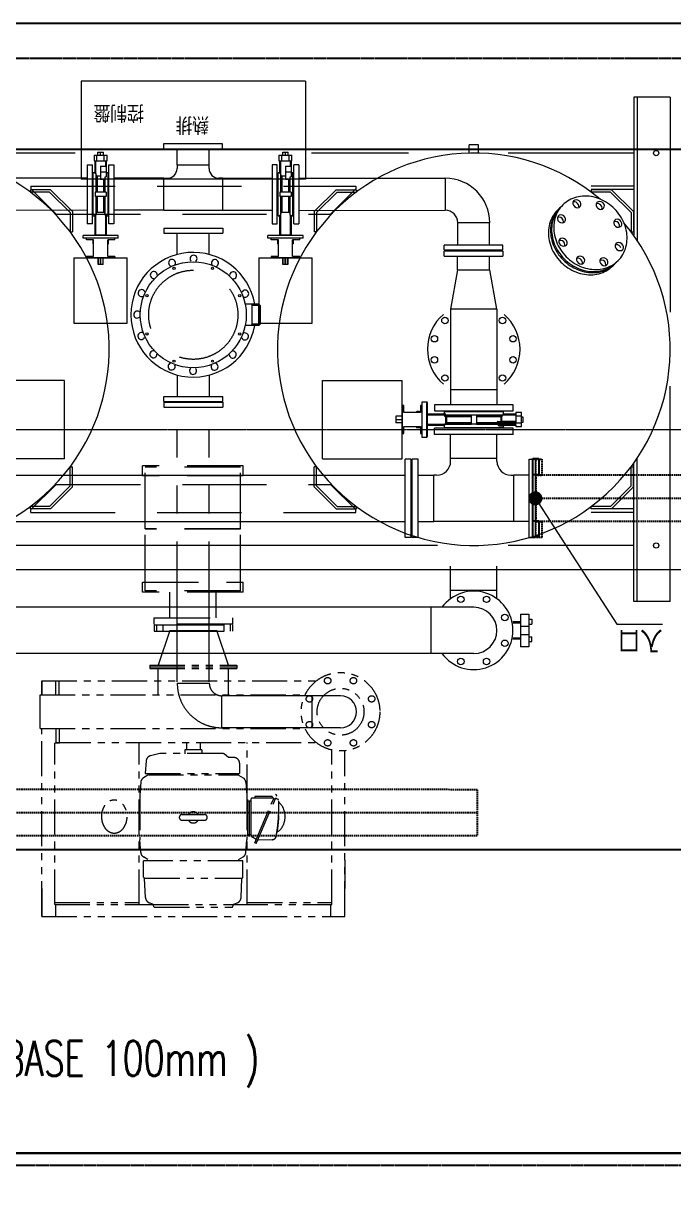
# Model space of a CAD drawing. Extents: x 0 to 160756, y 0 to 229247.
# Drawn here: x 56076 to 58395, y 95177 to 99325 of the extents above; entities that cross this region are included whole.
import ezdxf
from ezdxf.enums import TextEntityAlignment as Align
from ezdxf.xclip import XClip

# ---------------------------------------------------------------- set-up
doc = ezdxf.new("R2010")
doc.units = 0
doc.header["$LTSCALE"] = 10
doc.header["$XCLIPFRAME"] = 2
for name, pattern in [('H12設備棟3F$0$DOTK1', [0.1, 0.05, -0.05]), ('H12設備棟3F$0$HIDDEN', [0.375, 0.25, -0.125]), ('H12設備棟3F$0$STYLE_18', [0.23669, 0.118345, -0.118345]), ('XCM7P30CDA$0$DASHED', [0.75, 0.5, -0.25]), ('XCM7Q30CDA-200K$0$DASHEDX2', [1.5, 1, -0.5]), ('XCM7Q30CDA-200K$0$PHANTOM', [2.5, 1.25, -0.25, 0.25, -0.25, 0.25, -0.25]), ('XCM7Q30CDA-200K$0$PHANTOMX2', [5, 2.5, -0.5, 0.5, -0.5, 0.5, -0.5])]:
    doc.linetypes.add(name, pattern=pattern)
for name, color, linetype in [('H12設備棟3F$0$ARC-BEAM', 252, 'H12設備棟3F$0$HIDDEN'), ('H12設備棟3F$0$SETUBID', 252, 'H12設備棟3F$0$DOTK1'), ('H12設備棟3F$0$\uf4c9\ue50a', 252, 'Continuous'), ('XCM7P30CDA$0$U-CDA-PIPE', 252, 'Continuous'), ('XCM7P30CDA$0$U-CDA-PIPE 2', 252, 'Continuous'), ('XCM7P30CDA-200K$0$U-CDA-PIPE 2', 190, 'Continuous'), ('XCM7Q30CDA-200K$0$U-CDA-TXT', 4, 'Continuous')]:
    doc.layers.add(name, color=color, linetype=linetype)
doc.layers.add('XCM7Q30CDA-200K$0$一期設備', color=22, linetype='Continuous', lineweight=9)
doc.styles.add('XCM7Q30CDA-200K$0$aa-txt', font='simplex.shx', dxfattribs={"width": 0.8, "bigfont": 'chineset.shx'})
doc.styles.add('XCM7Q30CDA-200K$0$Standard', font='txt.shx', dxfattribs={"bigfont": 'chineset.shx'})
doc.dimstyles.new('XCM7Q30CDA-200K$0$STANDARD', dxfattribs={"dimtxt": 0.18, "dimasz": 0.18, "dimexe": 0.18, "dimexo": 0.0625, "dimgap": 0.09, "dimtad": 0, "dimtih": 1, "dimtoh": 1, "dimdec": 4, "dimzin": 0, "dimdsep": 46, "dimtxsty": 'XCM7Q30CDA-200K$0$Standard', "dimcen": 0.09, "dimadec": 0, "dimazin": 0, "dimtfac": 1, "dimtdec": 4, "dimtofl": 0, "dimtmove": 0, "dimatfit": 3, "dimfxl": 1, "dimtolj": 1, "dimtzin": 0, "dimarcsym": 0})

# ---------------------------------------------------------------- blocks, each defined once
blk = doc.blocks.new('H12設備棟3F')
at = {"layer": 'H12設備棟3F$0$ARC-BEAM'}
for p, q in [((54410.2, 99200.3), (58435.2, 99200.3)), ((54535.2, 95250.3), (62735.2, 95250.3))]:
    blk.add_line(p, q, dxfattribs=at)
at = {"layer": 'H12設備棟3F$0$SETUBID', "linetype": 'H12設備棟3F$0$STYLE_18', "lineweight": 5}
blk.add_lwpolyline([(55135.2, 97875.3), (60635.2, 97875.3), (60635.2, 97375.3), (55135.2, 97375.3)], close=True, dxfattribs=at)
at = {"layer": 'H12設備棟3F$0$\uf4c9\ue50a'}
blk.add_lwpolyline([(59885.2, 96375.3), (55885.2, 96375.3), (55885.2, 98875.3), (59885.2, 98875.3)], close=True, dxfattribs=at)
blk = doc.blocks.new('XCM7P30CDA-200K$0$F22P2-CDA-07-C20-00$0$FlangeSide-16.52x10KG')
for p, q in [((-2.2, 14), (-2.2, 8.26)), ((0, 14), (-2.2, 14)), ((0, -14), (0, 14)), ((0, 8.26), (-2.2, 8.26)), ((0, -8.26), (-2.2, -8.26)), ((-2.2, -8.26), (-2.2, -14)), ((-2.2, -14), (0, -14))]:
    blk.add_line(p, q)
blk = doc.blocks.new('XCM7P30CDA-200K$0$A$Cefb5f231')
at = {"layer": 'XCM7P30CDA-200K$0$U-CDA-PIPE 2', "xscale": 10, "yscale": 10, "zscale": 10, "rotation": 180}
blk.add_blockref('XCM7P30CDA-200K$0$F22P2-CDA-07-C20-00$0$FlangeSide-16.52x10KG', (-936.4, -650.6), dxfattribs=at)
blk = doc.blocks.new('XCM7P30CDA-200K')
at = {"xscale": -1, "rotation": 180}
blk.add_blockref('XCM7P30CDA-200K$0$A$Cefb5f231', (58829, 96981.7), dxfattribs=at)
blk = doc.blocks.new('XCM7Q30CDA-200K$0$_Dot')
at = {"color": 0, "linetype": 'ByBlock', "lineweight": -2}
blk.add_line((-0.5, 0), (-1, 0), dxfattribs=at)
at = {"color": 0, "linetype": 'ByBlock', "const_width": 0.5}
blk.add_lwpolyline([(-0.25, 0, 1), (0.25, 0, 1)], format="xyb", close=True, dxfattribs=at)
blk = doc.blocks.new('XCM7P30CDA$0$A$C16ced994')
at = {"color": 252, "linetype": 'XCM7P30CDA$0$DASHED'}
for p, q in [((-936.4, 1153.6), (-936.4, 1433.6)), ((-936.4, 1433.6), (-914.4, 1433.6)), ((-914.4, 1433.6), (-914.4, 1376.2)), ((-936.4, 1376.2), (-914.4, 1376.2)), ((-936.4, 1211), (-914.4, 1211)), ((-914.4, 1211), (-914.4, 1153.6)), ((-914.4, 1153.6), (-936.4, 1153.6))]:
    blk.add_line(p, q, dxfattribs=at)
at = {"layer": 'XCM7P30CDA$0$U-CDA-PIPE', "color": 252, "linetype": 'XCM7P30CDA$0$DASHED'}
for p, q in [((-1145.6, 254.3), (-3578.1, 255)), ((-1145.6, 254.3), (-1145.6, 89.1)), ((-1145.6, 171.7), (-3578.1, 172.4)), ((-1145.6, 89.1), (-3578.1, 89.8))]:
    blk.add_line(p, q, dxfattribs=at)
at = {"layer": 'XCM7P30CDA$0$U-CDA-PIPE 2', "color": 252, "linetype": 'XCM7P30CDA$0$DASHED'}
for p, q in [((-936.4, 1376.2), (-936.4, 1211)), ((-228.6, 1376.2), (-936.4, 1376.2)), ((-228.6, 1293.6), (-936.4, 1293.6)), ((-228.6, 1211), (-936.4, 1211))]:
    blk.add_line(p, q, dxfattribs=at)
blk = doc.blocks.new('XCM7P30CDA')
blk.add_blockref('XCM7P30CDA$0$A$C16ced994', (58839.7, 96336.2))
blk = doc.blocks.new('XCM7Q30CDA-200K$0$DRYER 6500')
at = {"linetype": 'XCM7Q30CDA-200K$0$PHANTOM', "lineweight": 13, "ltscale": 10}
for p, q in [((540, 2146.3), (-540, 2146.3)), ((-540, 2146.3), (-540, 1555.5)), ((-490.5, 2146.3), (-490.5, 2104.3)), ((490.5, 2146.3), (490.5, 2104.3)), ((540, 2146.3), (540, 1476.3)), ((540, 2046.3), (540, 2146.3)), ((-141.1, 2104.3), (-493.5, 2104.3)), ((-493.5, 2104.3), (-493.5, 1552.7)), ((-192.5, 2096.3), (-493.5, 2096.3)), ((-192.5, 2104.3), (-192.5, 1860.5)), ((-170.4, 2079.1), (-173.4, 2011.3)), ((-144.9, 2102.8), (-156.6, 2098.3)), ((142.5, 2103.7), (-142.5, 2103.7)), ((-140.5, 2111.8), (-141.9, 2106.2)), ((138, 2113.7), (-138, 2113.7)), ((140.5, 2111.8), (141.9, 2106.2)), ((493.5, 2104.3), (141.1, 2104.3)), ((144.9, 2102.8), (156.6, 2098.3)), ((170.4, 2079.1), (173.4, 2011.3)), ((192.5, 2104.3), (192.5, 1526.3)), ((493.5, 2096.3), (192.5, 2096.3)), ((493.5, 2104.3), (493.5, 1528.3)), ((-540, 1946.3), (-540, 2046.3)), ((-177.1, 2006.1), (-177.1, 1947.7)), ((173.5, 2009.7), (-173.5, 2009.7)), ((177.1, 2006.1), (177.1, 1947.7)), ((-187.3, 1918.5), (-190.5, 1872.7)), ((-161.5, 1943.5), (-177.3, 1934.4)), ((-177.1, 1947.7), (177.1, 1947.7)), ((161.5, 1943.5), (177.3, 1934.4)), ((187.2, 1918.5), (190.5, 1872.7)), ((-225.3, 1884.1), (-297.2, 1716.3)), ((-218.9, 1883.8), (-292.6, 1711.9)), ((-281.5, 1872.7), (-230.4, 1875)), ((-224, 1872), (-208.3, 1862)), ((-222.4, 1885.3), (-218.9, 1883.8)), ((-190.5, 1713.7), (-190.5, 1872.7)), ((190.5, 1713.7), (190.5, 1872.7)), ((-300, 1841), (-298.8, 1840.8)), ((-205, 1730.5), (-205, 1856)), ((-205, 1855.3), (-195, 1855.3)), ((-200, 1855.3), (-200, 1735.3)), ((-195, 1860.3), (-190.5, 1860.7)), ((-195, 1860.3), (-195, 1730.3)), ((-305.3, 1787.1), (-304.1, 1787)), ((40, 1803.2), (-40, 1803.2)), ((40, 1783.2), (-40, 1783.2)), ((-302.5, 1729.4), (-295.2, 1726.1)), ((-296.1, 1713.4), (-292.6, 1711.9)), ((-287.3, 1724.3), (-211.2, 1724.3)), ((-281, 1718.5), (-281, 1724.3)), ((-281, 1718.5), (-219, 1718.5)), ((-219, 1718.5), (-219, 1724.3)), ((-205, 1735.3), (-195, 1735.3)), ((-190.5, 1729.8), (-195, 1730.3)), ((-192.5, 1730), (-192.5, 1526.3)), ((-187.3, 1667.9), (-190.5, 1713.7)), ((187.2, 1667.9), (190.5, 1713.7)), ((-161.5, 1642.9), (-177.3, 1652)), ((-165, 1599.7), (-165, 1636.7)), ((171.1, 1636.7), (-165, 1636.7)), ((160, 1641.7), (-160, 1641.7)), ((-160, 1638.7), (-160, 1641.7)), ((160, 1638.7), (160, 1641.7)), ((161.5, 1642.9), (177.3, 1652)), ((167.9, 1591.3), (171.1, 1636.7)), ((-145, 1579.7), (-126, 1579.7)), ((-126, 1579.7), (-110.8, 1567.4)), ((-103.2, 1564.7), (115.6, 1564.7)), ((-30, 1551.7), (-30, 1566.7)), ((-30, 1551.7), (30, 1551.7)), ((-24, 1526.3), (-24, 1551.7)), ((24, 1526.3), (24, 1551.7)), ((30, 1551.7), (30, 1566.7)), ((119, 1565.1), (152.7, 1573.3)), ((490, 1526.3), (-438.4, 1526.3)), ((476.8, 1528.3), (493.5, 1528.3)), ((476.8, 1528.3), (476.8, 1526.3)), ((478, 1476.3), (478, 1526.3)), ((490, 1476.3), (490, 1526.3)), ((545.6, 1476.3), (-398.5, 1476.3)), ((545.6, 1476.3), (545.6, 1356.3)), ((545.6, 1356.3), (-398.5, 1356.3)), ((-125, 1356.3), (-125, 1262.3)), ((125, 1356.3), (125, 1262.3)), ((478, 1356.3), (478, 1306.3)), ((490, 1356.3), (490, 1306.3)), ((540, 1356.3), (540, 1306.3)), ((540, 1306.3), (540, 1356.3)), ((540, 1306.3), (-438.4, 1306.3)), ((155, 1262.3), (-155, 1262.3)), ((-155, 1250.3), (-155, 1262.3)), ((155, 1256.3), (-155, 1256.3)), ((155, 1250.3), (-155, 1250.3)), ((155, 1250.3), (155, 1262.3))]:
    blk.add_line(p, q, dxfattribs=at)
at = {"linetype": 'XCM7Q30CDA-200K$0$PHANTOMX2', "lineweight": 13, "ltscale": 20}
for p, q in [((-525, 1473.3), (-423, 1473.3)), ((-423, 1359.3), (-423, 1473.3)), ((-422.6, 1473.3), (-101.6, 1473.3)), ((-101.6, 1473.5), (-101.6, 1359.2)), ((-525, 1359.3), (-423, 1359.3)), ((-423, 1359.3), (-101.6, 1359.3)), ((57.2, 1314.7), (-57.2, 1314.7)), ((-57, 1309), (-57, 330)), ((57, 1309), (57, 330))]:
    blk.add_line(p, q, dxfattribs=at)
at = {"linetype": 'XCM7Q30CDA-200K$0$PHANTOM', "lineweight": 13, "ltscale": 20}
for p, q in [((-125, 1250.3), (-84.2, 1126.9)), ((84.2, 1126.9), (125, 1250.3)), ((140, 1128.3), (-140, 1128.3)), ((-140, 1106.3), (-140, 1128.3)), ((-131.5, 1106.3), (-131.5, 1128.3)), ((-108.5, 1106.3), (-108.5, 1128.3)), ((84.2, 1126.9), (-84.2, 1126.9)), ((108.5, 1106.3), (108.5, 1128.3)), ((131.5, 1106.3), (131.5, 1128.3)), ((140, 1106.3), (140, 1128.3)), ((140, 1106.3), (-140, 1106.3))]:
    blk.add_line(p, q, dxfattribs=at)
at = {"linetype": 'Continuous', "lineweight": 13}
for p, q in [((-999.8, 1208.5), (-847.8, 1208.5)), ((-847.8, 1208.5), (-847.8, 1043.5)), ((-847.8, 1208.5), (755.2, 1208.5)), ((-1206.7, 1165.7), (-1206.7, 1148.7)), ((-1196.7, 1165.7), (-1206.7, 1165.7)), ((-1196.7, 1184.5), (-1166.4, 1184.5)), ((-1196.7, 1141.2), (-1196.7, 1184.5)), ((-1166.4, 1141.2), (-1166.4, 1184.5)), ((-1196.7, 1148.7), (-1206.7, 1148.7)), ((-1166.4, 1141.2), (-1196.7, 1141.2)), ((-1196.7, 1110.8), (-1196.7, 1141.2)), ((-1139.8, 1156.3), (-1166.4, 1156.3)), ((-1139.8, 1156.3), (-1166.4, 1156.3)), ((-1140.3, 1152.5), (-1166.4, 1152.5)), ((-1140.3, 1152.5), (-1166.4, 1152.5)), ((-1166.4, 1110.8), (-1166.4, 1141.2)), ((-1206.7, 1086.3), (-1206.7, 1103.3)), ((-1196.7, 1103.3), (-1206.7, 1103.3)), ((-1196.7, 1086.3), (-1206.7, 1086.3)), ((-1166.4, 1110.8), (-1196.7, 1110.8)), ((-1196.7, 1068), (-1196.7, 1110.8)), ((-1166.4, 1068), (-1166.4, 1110.8)), ((-1140.3, 1099.5), (-1166.4, 1099.5)), ((-1140.3, 1099.5), (-1166.4, 1099.5)), ((-1166.4, 1095.7), (-1139.8, 1095.7)), ((-1166.4, 1095.7), (-1139.8, 1095.7)), ((-1166.4, 1068), (-1196.7, 1068)), ((-999.8, 1043.5), (-847.8, 1043.5)), ((-847.8, 1043.5), (755.2, 1043.5)), ((-1082.3, 1012.9), (-1082.3, 983)), ((-917.3, 1012.9), (-917.3, 983)), ((-917.2, 983), (-1082.4, 983)), ((-1082.3, 983), (-1082.3, 896.3)), ((-917.3, 983), (-917.3, 896.3)), ((-835.1, 433.5), (-835.1, 314.5)), ((-815.1, 436.5), (-832.1, 436.5)), ((-832.1, 436.5), (-832.1, 311.5)), ((-815.1, 311.5), (-815.1, 436.5)), ((-810.1, 424), (-815.1, 424)), ((-810.1, 399), (-810.1, 424)), ((-745.1, 424), (-750.1, 424)), ((-750.1, 424), (-750.1, 399)), ((-745.1, 324), (-745.1, 424)), ((-1170.1, 382.5), (-1176.1, 382.5)), ((-1176.1, 382.5), (-1176.1, 365.5)), ((-1150.1, 399), (-1170.1, 399)), ((-1170.1, 399), (-1170.1, 386)), ((-1149.9, 386), (-1170.1, 386)), ((-1170.1, 386), (-1170.1, 362)), ((-1150.1, 394), (-1150.1, 399)), ((-1147.1, 394), (-1150.1, 394)), ((-1150.1, 391), (-1150.1, 387)), ((-1150.1, 391), (-1147.6, 391)), ((-1147.6, 387), (-1150.1, 387)), ((-1150.1, 362), (-1150.1, 384)), ((-1150.1, 384), (-1147.1, 384)), ((-1150.1, 381), (-1100.2, 381)), ((-1147.6, 391), (-1134.5, 391)), ((-1147.6, 387), (-1147.6, 391)), ((-1134.5, 387), (-1147.6, 387)), ((-1146.1, 394), (-1147.1, 394)), ((-1147.1, 384), (-1146.1, 384)), ((-1133, 394), (-1146.1, 394)), ((-1146.1, 384), (-1133, 384)), ((-1134.5, 391), (-1134.5, 387)), ((-1134.5, 391), (-1130.8, 391)), ((-1134.5, 387), (-1130.8, 387)), ((-1131.5, 394), (-1133, 394)), ((-1133, 384), (-1131.5, 384)), ((-1093.4, 394), (-1131.5, 394)), ((-1131.5, 384), (-1088.3, 384)), ((-1130.8, 387), (-1130.8, 391)), ((-1130.8, 391), (-1090.7, 391)), ((-1089.9, 387), (-1130.8, 387)), ((-1106.1, 402), (-1106.1, 397)), ((-894.1, 402), (-1106.1, 402)), ((-1106, 397), (-1090.8, 397)), ((-1100.2, 381), (-1100.2, 384)), ((-1100.2, 381), (-1097.3, 381)), ((-1100.2, 381), (-1100.2, 361)), ((-1097.3, 381), (-1097.3, 363.9)), ((-1085.8, 381), (-1097.3, 381)), ((-1090.7, 391), (-1090.7, 390)), ((-1090.7, 391), (-1087.5, 391)), ((-1090.7, 390), (-1087.5, 390)), ((-1087.5, 391), (-1087.5, 390)), ((-1010.1, 390), (-1087.5, 390)), ((-1084.9, 387), (-1010.1, 387)), ((-1010.1, 384.1), (-1082.8, 384.1)), ((-1010.1, 390), (-990.1, 390)), ((-1010.1, 358), (-1010.1, 390)), ((-897.1, 390), (-990.1, 390)), ((-990.1, 358), (-990.1, 390)), ((-990.1, 387), (-899.6, 387)), ((-902.8, 384.1), (-990.1, 384.1)), ((-902.8, 363.9), (-902.8, 384.1)), ((-899.6, 387), (-899.9, 387)), ((-899.9, 387), (-899.9, 363.9)), ((-897.1, 390), (-897.1, 391)), ((-897.1, 391), (-835.1, 391)), ((-835.1, 394), (-896.4, 394)), ((-894.1, 394), (-894.1, 402)), ((-807, 402.5), (-810.1, 402.5)), ((-750.1, 399), (-810.1, 399)), ((-807.1, 399), (-807.1, 402.5)), ((-805.1, 400.5), (-805.1, 399)), ((-797, 402.5), (-803.1, 402.5)), ((-803.1, 402.5), (-803.1, 399)), ((-797.1, 402.5), (-797.1, 399)), ((-795.1, 399), (-795.1, 400.5)), ((-745.1, 386), (-722.1, 386)), ((-722.1, 374), (-745.1, 374)), ((-722.1, 374), (-722.1, 386)), ((-722.1, 362), (-722.1, 374)), ((-1176.1, 365.5), (-1170.1, 365.5)), ((-1170.1, 362), (-1150.1, 362)), ((-1170.1, 362), (-1170.1, 349)), ((-1170.1, 349), (-1150.1, 349)), ((-1150.1, 349), (-1150.1, 362)), ((-1103.1, 357), (-1150.1, 357)), ((-1150.1, 354), (-1103.8, 354)), ((-1106.1, 354), (-1106.1, 346)), ((-1106.1, 346), (-894.1, 346)), ((-1103.1, 358), (-1103.1, 357)), ((-1103.1, 358), (-1010.1, 358)), ((-1010.1, 361), (-1100.5, 361)), ((-1100.5, 361), (-1100.2, 361)), ((-1097.3, 363.9), (-1010.1, 363.9)), ((-1010.1, 358), (-990.1, 358)), ((-990.1, 363.9), (-902.8, 363.9)), ((-900.4, 361), (-990.1, 361)), ((-990.1, 358), (-897.6, 358)), ((-899.9, 363.9), (-902.8, 363.9)), ((-899.9, 363.9), (-900.4, 361)), ((-897.6, 357), (-897.6, 358)), ((-894.7, 358), (-897.6, 358)), ((-894.7, 357), (-897.6, 357)), ((-894.2, 351), (-896.3, 351)), ((-894.7, 358), (-894.7, 357)), ((-835.1, 357), (-894.7, 357)), ((-894.1, 346), (-894.1, 351)), ((-893.3, 354), (-835.1, 354)), ((-810.1, 349), (-750.1, 349)), ((-810.1, 324), (-810.1, 349)), ((-810.1, 345.5), (-807, 345.5)), ((-807.1, 349), (-807.1, 345.5)), ((-805.1, 349), (-805.1, 347.5)), ((-803.1, 349), (-803.1, 345.5)), ((-803.1, 345.5), (-797, 345.5)), ((-797.1, 349), (-797.1, 345.5)), ((-795.1, 347.5), (-795.1, 349)), ((-750.1, 349), (-750.1, 324)), ((-745.1, 362), (-722.1, 362)), ((-832.1, 311.5), (-815.1, 311.5)), ((-815.1, 324), (-810.1, 324)), ((-750.1, 324), (-745.1, 324)), ((-1056, -160), (-1081.6, -20)), ((-942, -160), (-916.6, -20)), ((-1056, -160), (-1056, -209.4)), ((-942, -160), (-1056, -160)), ((-942, -160), (-942, -209.4)), ((-379.7, -202.8), (-277.7, -202.8)), ((-379.7, -207.8), (-379.7, -202.8)), ((-337.7, -179.8), (-337.7, -202.8)), ((-337.6, -179.8), (-337.6, -202.8)), ((-337.6, -179.8), (-319.7, -179.8)), ((-329.6, -179.8), (-329.6, -202.8)), ((-327.7, -179.8), (-327.7, -202.8)), ((-319.7, -202.8), (-319.7, -179.8)), ((-319.7, -179.8), (-319.7, -202.8)), ((-277.7, -207.8), (-277.7, -202.8)), ((279.3, -202.8), (381.3, -202.8)), ((279.3, -207.8), (279.3, -202.8)), ((321.3, -179.8), (321.3, -202.8)), ((321.4, -179.8), (321.4, -202.8)), ((321.4, -179.8), (339.3, -179.8)), ((329.4, -179.8), (329.4, -202.8)), ((331.3, -179.8), (331.3, -202.8)), ((339.3, -202.8), (339.3, -179.8)), ((339.3, -179.8), (339.3, -202.8)), ((381.3, -207.8), (381.3, -202.8)), ((-894, -209.4), (-1104, -209.4)), ((-1104, -227.4), (-1104, -209.4)), ((-1104, -227.4), (-894, -227.4)), ((-894, -209.4), (-894, -227.4)), ((-379.7, -207.8), (-354.2, -207.8)), ((-354.2, -207.8), (-354.2, -267.8)), ((-303.2, -207.8), (-303.2, -267.8)), ((-303.2, -207.8), (-277.7, -207.8)), ((279.3, -207.8), (304.8, -207.8)), ((304.8, -207.8), (304.8, -267.8)), ((355.8, -207.8), (355.8, -267.8)), ((355.8, -207.8), (381.3, -207.8)), ((-391.2, -272.8), (-391.2, -282.8)), ((-391.2, -272.8), (-266.2, -272.8)), ((-391.2, -282.8), (-266.2, -282.8)), ((-379.7, -267.8), (-379.7, -272.8)), ((-379.7, -267.8), (-354.2, -267.8)), ((-356.8, -253.8), (-356.8, -261.8)), ((-354.2, -253.8), (-356.8, -253.8)), ((-356.8, -261.8), (-354.2, -261.8)), ((-356.8, -263.8), (-356.8, -267.8)), ((-354.2, -263.8), (-356.8, -263.8)), ((-355.8, -252.8), (-354.2, -252.8)), ((-355.8, -262.8), (-354.2, -262.8)), ((-348.7, -284.8), (-350.7, -282.8)), ((-346.7, -284.8), (-348.7, -284.8)), ((-348.7, -354.9), (-348.7, -284.8)), ((-346.7, -284.8), (-346.7, -282.8)), ((-310.7, -284.8), (-346.7, -284.8)), ((-346.7, -284.8), (-346.7, -355.3)), ((-310.7, -284.8), (-310.7, -282.8)), ((-308.7, -284.8), (-310.7, -284.8)), ((-310.7, -355.3), (-310.7, -284.8)), ((-306.7, -282.8), (-308.7, -284.8)), ((-308.7, -284.8), (-308.7, -354.9)), ((-303.2, -252.8), (-301.6, -252.8)), ((-300.6, -253.8), (-303.2, -253.8)), ((-303.2, -261.8), (-300.6, -261.8)), ((-303.2, -262.8), (-301.6, -262.8)), ((-300.6, -263.8), (-303.2, -263.8)), ((-303.2, -267.8), (-277.7, -267.8)), ((-300.6, -261.8), (-300.6, -253.8)), ((-300.6, -267.8), (-300.6, -263.8)), ((-277.7, -267.8), (-277.7, -272.8)), ((-266.2, -272.8), (-266.2, -282.8)), ((267.8, -272.8), (267.8, -282.8)), ((267.8, -272.8), (392.8, -272.8)), ((267.8, -282.8), (392.8, -282.8)), ((279.3, -267.8), (279.3, -272.8)), ((279.3, -267.8), (304.8, -267.8)), ((302.2, -253.8), (302.2, -261.8)), ((304.8, -253.8), (302.2, -253.8)), ((302.2, -261.8), (304.8, -261.8)), ((302.2, -263.8), (302.2, -267.8)), ((304.8, -263.8), (302.2, -263.8)), ((303.2, -252.8), (304.8, -252.8)), ((303.2, -262.8), (304.8, -262.8)), ((310.3, -284.8), (308.3, -282.8)), ((312.3, -284.8), (310.3, -284.8)), ((310.3, -354.9), (310.3, -284.8)), ((312.3, -284.8), (312.3, -282.8)), ((348.3, -284.8), (312.3, -284.8)), ((312.3, -284.8), (312.3, -355.3)), ((348.3, -284.8), (348.3, -282.8)), ((350.3, -284.8), (348.3, -284.8)), ((348.3, -355.3), (348.3, -284.8)), ((352.3, -282.8), (350.3, -284.8)), ((350.3, -284.8), (350.3, -354.9)), ((355.8, -252.8), (357.4, -252.8)), ((358.4, -253.8), (355.8, -253.8)), ((355.8, -261.8), (358.4, -261.8)), ((355.8, -262.8), (357.4, -262.8)), ((358.4, -263.8), (355.8, -263.8)), ((355.8, -267.8), (381.3, -267.8)), ((358.4, -261.8), (358.4, -253.8)), ((358.4, -267.8), (358.4, -263.8)), ((381.3, -267.8), (381.3, -272.8)), ((392.8, -272.8), (392.8, -282.8)), ((-281.2, -324.8), (-299.2, -324.8)), ((-299.2, -324.8), (-299.2, -534.8)), ((-281.2, -534.8), (-281.2, -324.8)), ((282.8, -324.8), (300.8, -324.8)), ((282.8, -534.8), (282.8, -324.8)), ((300.8, -324.8), (300.8, -534.8)), ((-348.7, -353.3), (-355.2, -353.3)), ((-355.2, -353.3), (-355.2, -506.3)), ((-345.2, -355.3), (-346.7, -355.3)), ((-345.2, -355.3), (-345.2, -421.8)), ((-340.2, -365.7), (-340.2, -421.8)), ((-317.2, -365.7), (-340.2, -365.7)), ((-317.2, -365.7), (-317.2, -421.8)), ((-312.2, -355.3), (-312.2, -421.8)), ((-310.7, -355.3), (-312.2, -355.3)), ((-302.2, -353.3), (-308.7, -353.3)), ((-302.2, -353.3), (-302.2, -506.3)), ((-103.5, -372.7), (-281.2, -372.7)), ((-104.5, -487), (-104.5, -372.7)), ((105.1, -372.7), (-104.5, -372.7)), ((105.1, -372.7), (105.1, -487)), ((105.1, -372.7), (282.8, -372.7)), ((310.3, -353.3), (303.8, -353.3)), ((303.8, -353.3), (303.8, -506.3)), ((313.8, -355.3), (312.3, -355.3)), ((313.8, -355.3), (313.8, -421.8)), ((318.8, -365.7), (318.8, -421.8)), ((341.8, -365.7), (318.8, -365.7)), ((341.8, -365.7), (341.8, -421.8)), ((346.8, -355.3), (346.8, -421.8)), ((348.3, -355.3), (346.8, -355.3)), ((356.8, -353.3), (350.3, -353.3)), ((356.8, -353.3), (356.8, -506.3)), ((-348.7, -421.8), (-308.7, -421.8)), ((-348.7, -429.8), (-348.7, -421.8)), ((-348.7, -437.8), (-348.7, -429.8)), ((-348.7, -437.8), (-308.7, -437.8)), ((-345.2, -437.8), (-345.2, -491.9)), ((-340.2, -437.8), (-340.2, -483.8)), ((-317.2, -437.8), (-317.2, -494)), ((-312.2, -437.8), (-312.2, -504.3)), ((-308.7, -429.8), (-308.7, -421.8)), ((-308.7, -437.8), (-308.7, -429.8)), ((105.1, -434.9), (105.1, -487)), ((310.3, -421.8), (350.3, -421.8)), ((310.3, -429.8), (310.3, -421.8)), ((310.3, -437.8), (310.3, -429.8)), ((310.3, -437.8), (350.3, -437.8)), ((313.8, -437.8), (313.8, -491.9)), ((318.8, -437.8), (318.8, -483.8)), ((341.8, -437.8), (341.8, -494)), ((346.8, -437.8), (346.8, -504.3)), ((350.3, -429.8), (350.3, -421.8)), ((350.3, -437.8), (350.3, -429.8)), ((-345.2, -491.9), (-348.7, -491.9)), ((-348.7, -510.4), (-348.7, -491.9)), ((-328.7, -483.8), (-340.2, -483.8)), ((-328.7, -510.4), (-328.7, -483.8)), ((-328.7, -494), (-317.2, -494)), ((-103.5, -487), (-281.2, -487)), ((-104.5, -487), (-91.3, -487)), ((105.1, -487), (93, -487)), ((105.1, -487), (282.8, -487)), ((313.8, -491.9), (310.3, -491.9)), ((310.3, -510.4), (310.3, -491.9)), ((330.3, -483.8), (318.8, -483.8)), ((330.3, -510.4), (330.3, -483.8)), ((330.3, -494), (341.8, -494)), ((-355.2, -506.3), (-348.7, -506.3)), ((-328.7, -510.4), (-348.7, -510.4)), ((-348.7, -530.7), (-348.7, -510.4)), ((-328.7, -530.7), (-348.7, -530.7)), ((-348.7, -549.8), (-348.7, -530.7)), ((-346.7, -530.7), (-346.7, -549.8)), ((-328.7, -530.7), (-328.7, -510.4)), ((-312.2, -504.3), (-310.7, -504.3)), ((-310.7, -549.8), (-310.7, -504.3)), ((-308.7, -504.7), (-308.7, -549.8)), ((-308.7, -506.3), (-302.2, -506.3)), ((-299.2, -534.8), (-281.2, -534.8)), ((-56.3, -522), (-56.3, -534.8)), ((58, -534.8), (-56.3, -534.8)), ((-56.3, -534.8), (-56.3, -591.8)), ((58, -534.8), (58, -522)), ((58, -534.8), (58, -591.8)), ((300.8, -534.8), (282.8, -534.8)), ((303.8, -506.3), (310.3, -506.3)), ((330.3, -510.4), (310.3, -510.4)), ((310.3, -530.7), (310.3, -510.4)), ((330.3, -530.7), (310.3, -530.7)), ((310.3, -549.8), (310.3, -530.7)), ((312.3, -530.7), (312.3, -549.8)), ((330.3, -530.7), (330.3, -510.4)), ((346.8, -504.3), (348.3, -504.3)), ((348.3, -549.8), (348.3, -504.3)), ((350.3, -504.7), (350.3, -549.8)), ((350.3, -506.3), (356.8, -506.3)), ((-351.9, -549.8), (-351.9, -569.8)), ((-341.8, -549.8), (-351.9, -549.8)), ((-341.8, -569.8), (-351.9, -569.8)), ((-315.6, -549.8), (-341.8, -549.8)), ((-341.8, -549.8), (-341.8, -569.8)), ((-315.6, -569.8), (-341.8, -569.8)), ((-338.7, -569.8), (-338.7, -579.8)), ((-328.7, -579.8), (-338.7, -579.8)), ((-328.7, -569.8), (-328.7, -579.8)), ((-318.7, -579.8), (-328.7, -579.8)), ((-318.7, -569.8), (-318.7, -579.8)), ((-315.6, -549.8), (-315.6, -569.8)), ((-305.5, -549.8), (-315.6, -549.8)), ((-305.5, -569.8), (-315.6, -569.8)), ((-305.5, -569.8), (-305.5, -549.8)), ((307.1, -549.8), (307.1, -569.8)), ((317.2, -549.8), (307.1, -549.8)), ((317.2, -569.8), (307.1, -569.8)), ((343.4, -549.8), (317.2, -549.8)), ((317.2, -549.8), (317.2, -569.8)), ((343.4, -569.8), (317.2, -569.8)), ((320.3, -569.8), (320.3, -579.8)), ((330.3, -579.8), (320.3, -579.8)), ((330.3, -569.8), (330.3, -579.8)), ((340.3, -579.8), (330.3, -579.8)), ((340.3, -569.8), (340.3, -579.8)), ((343.4, -549.8), (343.4, -569.8)), ((353.5, -549.8), (343.4, -549.8)), ((353.5, -569.8), (343.4, -569.8)), ((353.5, -569.8), (353.5, -549.8)), ((-104.2, -591.8), (-104.2, -609.8)), ((105.8, -591.8), (-104.2, -591.8)), ((-104.2, -609.8), (105.8, -609.8)), ((105.8, -609.8), (105.8, -591.8))]:
    blk.add_line(p, q, dxfattribs=at)
at = {"linetype": 'XCM7Q30CDA-200K$0$DASHEDX2', "lineweight": 13, "ltscale": 20}
for p, q in [((-140, 1081.3), (-140, 1103.3)), ((-140, 1103.3), (140, 1103.3)), ((140, 1081.3), (-140, 1081.3)), ((-81, 1081.3), (-81, 989.5)), ((84, 1081.3), (84, 989.5)), ((140, 1103.3), (140, 1081.3)), ((-177.9, 989.5), (-177.9, 953.5)), ((-177.9, 989.5), (181.1, 989.5)), ((-168.4, 984.5), (171.6, 984.5)), ((-168.4, 984.5), (-168.4, 764.5)), ((171.6, 984.5), (171.6, 764.5)), ((181.1, 989.5), (181.1, 953.5)), ((181.1, 953.5), (-177.9, 953.5)), ((-168.4, 764.5), (171.6, 764.5)), ((-168.4, 763.5), (171.6, 763.5)), ((-168.4, 763.5), (-168.4, 543.5)), ((171.6, 763.5), (171.6, 543.5)), ((-177.9, 574.5), (-177.9, 538.5)), ((-177.9, 574.5), (181.1, 574.5)), ((-168.4, 543.5), (171.6, 543.5)), ((181.1, 574.5), (181.1, 538.5)), ((-177.9, 538.5), (181.1, 538.5))]:
    blk.add_line(p, q, dxfattribs=at)
at = {"lineweight": 13}
for p, q in [((-1700.1, 1023), (-1700.1, 255)), ((-1700.1, 1023), (-1570.1, 1023)), ((-1582.1, 1023), (-1582.1, 512.2)), ((-1570.1, 1023), (-1570.1, 529.5)), ((-1569.1, 822.9), (-1122.2, 822.9)), ((-1197.7, 795), (-1219.7, 795)), ((-1219.7, 795), (-1219.7, 515)), ((-1197.7, 795), (-1197.7, 515)), ((-870.4, 822.9), (796.2, 822.9)), ((-802.1, 795), (-780.1, 795)), ((-802.1, 795), (-802.1, 515)), ((-780.1, 795), (-780.1, 515)), ((-777.1, 795), (-777.1, 515)), ((-777.1, 795), (-755.1, 795)), ((-755.1, 795), (-755.1, 515)), ((-1197.7, 737.6), (-1143.1, 737.6)), ((-1143.1, 737.6), (-1143.1, 572.4)), ((-1143.1, 737.6), (-857.1, 737.6)), ((-802.5, 737.6), (-857.1, 737.6)), ((-857.1, 737.6), (-857.1, 572.4)), ((847.4, 737.6), (-755.1, 737.6)), ((-1569.1, 704.9), (-1419.1, 704.9)), ((-1569.1, 692.9), (-1419.1, 692.9)), ((-1569.1, 614), (-1491.2, 691.9)), ((-1561.1, 610.7), (-1487.9, 683.9)), ((-1491.2, 691.9), (-1419.1, 691.9)), ((-1487.9, 683.9), (-1419.1, 683.9)), ((-1419.1, 691.9), (-1419.1, 683.9)), ((-1569.1, 614), (-1569.1, 541.9)), ((-1561.1, 610.7), (-1561.1, 541.9)), ((-1561.1, 541.9), (-1569.1, 541.9)), ((-1197.7, 572.4), (-1143.1, 572.4)), ((-1132.7, 572.4), (-1143.1, 572.4)), ((-867.5, 572.4), (-857.1, 572.4)), ((-802.5, 572.4), (-857.1, 572.4)), ((847.4, 572.4), (-755.1, 572.4)), ((-1197.7, 515), (-1219.7, 515)), ((-1082.7, 522.4), (-1082.7, 512)), ((-917.5, 512), (-1082.7, 512)), ((-1082.6, 512), (-1082.6, 427)), ((-917.6, 512), (-917.6, 427)), ((-917.5, 522.4), (-917.5, 512)), ((-802.1, 515), (-780.1, 515)), ((-777.1, 515), (-755.1, 515)), ((-1140.1, 427), (-1140.1, 405)), ((-1140.1, 427), (-860.1, 427)), ((-860.1, 427), (-860.1, 405)), ((-1140.1, 405), (-860.1, 405)), ((-860.1, 343), (-1140.1, 343)), ((-1140.1, 343), (-1140.1, 321)), ((-860.1, 321), (-860.1, 343)), ((-1140.1, 321), (-860.1, 321)), ((-1082.3, 266), (-1082.3, 321)), ((-917.3, 266), (-917.3, 321)), ((-917.3, 266), (-1082.3, 266)), ((-1082.3, -20), (-1082.3, 266)), ((-917.3, -20), (-917.3, 266)), ((-234, 38), (-239, 33)), ((-239, -33), (-239, 33)), ((-239, 33), (-209, 33)), ((-234, 38), (-185.1, 38)), ((-234, 38), (-234, -38)), ((-209, -38), (-209, 38)), ((-1700.1, -777), (-1700.1, -9)), ((-1082.3, -20), (-917.3, -20)), ((-234, -38), (-239, -33)), ((-239, -33), (-209, -33)), ((-234, -38), (-185.1, -38)), ((-1104, -230.4), (-894, -230.4)), ((-1104, -230.4), (-1104, -248.4)), ((-1104, -248.4), (-894, -248.4)), ((-1056.6, -248.4), (-1056.6, -328.4)), ((-942.6, -248.4), (-942.6, -328.4)), ((-894, -230.4), (-894, -248.4)), ((-1582.1, -777), (-1582.1, -266.2)), ((-1570.1, -777), (-1570.1, -283.5)), ((-1569.1, -368), (-1569.1, -295.9)), ((-1561.1, -295.9), (-1569.1, -295.9)), ((-1561.1, -364.7), (-1561.1, -295.9)), ((-1056.9, -328.4), (-942.6, -328.4)), ((-1056.6, -328.4), (-942.6, -328.4)), ((-358.2, -324.8), (-376.2, -324.8)), ((-376.2, -534.8), (-376.2, -324.8)), ((-358.2, -324.8), (-358.2, -534.8)), ((359.8, -324.8), (377.8, -324.8)), ((359.8, -324.8), (359.8, -534.8)), ((377.8, -534.8), (377.8, -324.8)), ((-1569.1, -368), (-1491.2, -445.9)), ((-1561.1, -364.7), (-1487.9, -437.9)), ((-898.2, -487.1), (-898.2, -372.8)), ((-376.2, -372.6), (-898, -372.8)), ((377.8, -372.6), (899, -372.8)), ((-1569.1, -446.9), (-1419.1, -446.9)), ((-1491.2, -445.9), (-1419.1, -445.9)), ((-1487.9, -437.9), (-1419.1, -437.9)), ((-1419.1, -445.9), (-1419.1, -437.9)), ((-1569.1, -458.9), (-1419.1, -458.9)), ((-376.2, -486.9), (-897.7, -487.1)), ((377.8, -486.9), (898.7, -487.1)), ((-376.2, -534.8), (-358.2, -534.8)), ((377.8, -534.8), (359.8, -534.8)), ((-1569.1, -576.9), (-1122.2, -576.9)), ((-1017.2, -576.7), (-1017.2, -606.7)), ((-983.2, -576.7), (-983.2, -606.7)), ((-767.8, -576.9), (-420.9, -576.9)), ((421.3, -576.9), (768.2, -576.9)), ((-1017.2, -606.7), (-983.2, -606.7)), ((-1700.1, -777), (-1570.1, -777))]:
    blk.add_line(p, q, dxfattribs=at)
at = {"linetype": 'XCM7Q30CDA-200K$0$DASHEDX2', "lineweight": 13, "ltscale": 30}
for p, q in [((578.7, 705.1), (-579.1, 705.1)), ((-579.1, 705.1), (-579.1, 695.1)), ((578.7, 705.1), (578.7, 695.1)), ((-509.2, 691.9), (-581.3, 691.9)), ((-581.3, 691.9), (-581.3, 683.9)), ((-512.5, 683.9), (-581.3, 683.9)), ((-489.1, 605.1), (-579.1, 695.1)), ((-439.3, 610.7), (-512.5, 683.9)), ((-431.3, 614), (-509.2, 691.9)), ((430.9, 614), (508.8, 691.9)), ((438.9, 610.7), (512.1, 683.9)), ((488.7, 605.1), (578.7, 695.1)), ((508.8, 691.9), (580.9, 691.9)), ((512.1, 683.9), (580.9, 683.9)), ((580.9, 691.9), (580.9, 683.9)), ((488.7, 605.1), (-489.1, 605.1)), ((-439.3, 610.7), (-439.3, 541.9)), ((-431.3, 614), (-431.3, 541.9)), ((430.9, 614), (430.9, 541.9)), ((438.9, 610.7), (438.9, 541.9)), ((-439.3, 541.9), (-431.3, 541.9)), ((438.9, 541.9), (430.9, 541.9)), ((-439.3, -364.7), (-439.3, -295.9)), ((-439.3, -295.9), (-431.3, -295.9)), ((-431.3, -368), (-431.3, -295.9)), ((430.9, -368), (430.9, -295.9)), ((438.9, -295.9), (430.9, -295.9)), ((438.9, -364.7), (438.9, -295.9)), ((-489.1, -359.1), (-579.1, -449.1)), ((-439.3, -364.7), (-512.5, -437.9)), ((-431.3, -368), (-509.2, -445.9)), ((488.7, -359.1), (-489.1, -359.1)), ((430.9, -368), (508.8, -445.9)), ((438.9, -364.7), (512.1, -437.9)), ((488.7, -359.1), (578.7, -449.1)), ((-512.5, -437.9), (-581.3, -437.9)), ((-581.3, -445.9), (-581.3, -437.9)), ((-509.2, -445.9), (-581.3, -445.9)), ((-579.1, -459.1), (-579.1, -449.1)), ((508.8, -445.9), (580.9, -445.9)), ((512.1, -437.9), (580.9, -437.9)), ((578.7, -459.1), (578.7, -449.1)), ((580.9, -445.9), (580.9, -437.9)), ((578.7, -459.1), (-579.1, -459.1))]:
    blk.add_line(p, q, dxfattribs=at)
at = {"lineweight": 13, "ltscale": 20}
for p, q in [((-745.1, 514), (-745.1, 234)), ((-460.1, 514), (-745.1, 514)), ((-460.1, 514), (-460.1, 234)), ((459.7, 514), (459.7, 234)), ((459.7, 514), (744.7, 514)), ((-460.1, 234), (-745.1, 234)), ((459.7, 234), (744.7, 234)), ((-233.7, 30), (-423.7, 30)), ((-423.7, 30), (-423.7, -202.8)), ((-233.7, -202.8), (-233.7, 30)), ((425.3, 30), (235.3, 30)), ((235.3, 30), (235.3, -202.8)), ((425.3, -202.8), (425.3, 30)), ((-233.7, -202.8), (-423.7, -202.8)), ((425.3, -202.8), (235.3, -202.8))]:
    blk.add_line(p, q, dxfattribs=at)
at = {"lineweight": 13, "ltscale": 30}
for p, q in [((105, 330), (-105, 330)), ((-105, 312), (-105, 330)), ((105, 312), (-105, 312)), ((105, 309), (-105, 309)), ((-105, 309), (-105, 291)), ((105, 291), (-105, 291)), ((-56.3, 215.3), (-56.3, 291)), ((57.7, 214.9), (57.7, 291)), ((105, 312), (105, 330)), ((105, 309), (105, 291)), ((-56.3, -215.3), (-56.3, -291)), ((57.7, -214.9), (57.7, -291)), ((105, -291), (-105, -291)), ((-105, -309), (-105, -291)), ((105, -309), (-105, -309)), ((105, -309), (105, -291))]:
    blk.add_line(p, q, dxfattribs=at)
at = {"linetype": 'XCM7Q30CDA-200K$0$PHANTOMX2', "lineweight": 13, "ltscale": 40}
for p, q in [((-400.2, -834.1), (-400.2, -484.1)), ((-400.2, -484.1), (399.8, -484.1)), ((399.8, -834.1), (399.8, -484.1)), ((-400.2, -834.1), (399.8, -834.1))]:
    blk.add_line(p, q, dxfattribs=at)
at = {"linetype": 'Continuous', "lineweight": 13, "flags": 128}
for points in [[(-1146.1, 394), (-1146.6, 393.8), (-1147.1, 393.1), (-1147.5, 392.1), (-1147.6, 391)], [(-1147.6, 387), (-1147.5, 385.9), (-1147.1, 384.9), (-1146.6, 384.2), (-1146.1, 384)], [(-1133, 394), (-1133.6, 393.8), (-1134.1, 393.1), (-1134.4, 392.1), (-1134.5, 391)], [(-1133, 384), (-1133.6, 384.2), (-1134.1, 384.9), (-1134.4, 385.9), (-1134.5, 387)], [(-1090.8, 397), (-1089.6, 396.5), (-1088.5, 395.3), (-1087.8, 393.3), (-1087.6, 392.2), (-1087.5, 391)], [(-1090.7, 390), (-1090.5, 388.4), (-1089.9, 387)], [(-1086, 385.5), (-1088, 386), (-1089.9, 387)], [(-1087.5, 390), (-1087.4, 389.2), (-1087, 388.5)], [(-896.4, 394), (-896.6, 393.8), (-896.8, 393.3), (-897, 392.5), (-897, 391.6), (-897.1, 391)], [(-1103.8, 354), (-1103.5, 354.2), (-1103.3, 354.7), (-1103.2, 355.5), (-1103.1, 356.4), (-1103.1, 357)], [(-896.3, 351), (-896.7, 351.5), (-897.2, 352.8), (-897.5, 354.7), (-897.6, 357)], [(-1536.9, -324.3), (-1533.8, -331.6), (-1530.4, -338.8), (-1526.5, -345.9), (-1522.3, -352.8), (-1517.7, -359.4), (-1512.7, -365.9), (-1507.4, -372.1), (-1501.9, -378), (-1496, -383.6), (-1489.8, -388.9), (-1483.4, -393.9), (-1476.8, -398.6), (-1470, -402.9), (-1463, -406.8), (-1455.8, -410.4), (-1448.5, -413.5), (-1441.1, -416.2), (-1433.5, -418.5), (-1426, -420.4), (-1418.4, -421.9), (-1410.8, -422.9), (-1403.2, -423.5), (-1395.6, -423.6), (-1388.1, -423.3), (-1380.8, -422.6), (-1373.5, -421.4), (-1366.4, -419.7), (-1359.4, -417.7), (-1352.6, -415.2), (-1346.1, -412.3), (-1339.8, -409), (-1333.7, -405.3), (-1327.9, -401.2), (-1322.4, -396.8), (-1317.3, -392), (-1312.4, -386.9), (-1308, -381.4), (-1303.8, -375.7), (-1300.1, -369.6), (-1296.7, -363.3), (-1293.8, -356.8), (-1291.3, -350), (-1289.1, -343.1), (-1287.5, -336), (-1286.2, -328.7), (-1285.4, -321.3), (-1285, -313.9), (-1285.1, -306.3), (-1285.6, -298.7), (-1286.6, -291.1), (-1288, -283.5), (-1289.8, -275.9), (-1292, -268.3), (-1294.7, -260.9), (-1297.8, -253.6), (-1301.3, -246.4), (-1305.1, -239.3), (-1309.4, -232.4), (-1314, -225.8), (-1318.9, -219.3), (-1324.2, -213.1), (-1329.8, -207.2), (-1335.7, -201.6), (-1341.8, -196.2), (-1348.2, -191.2), (-1354.8, -186.6), (-1361.7, -182.3), (-1368.7, -178.4), (-1375.8, -174.8), (-1383.2, -171.7), (-1390.6, -168.9), (-1398.1, -166.6), (-1405.6, -164.7), (-1413.2, -163.3), (-1420.9, -162.3), (-1428.4, -161.7), (-1436, -161.6), (-1443.5, -161.9), (-1450.9, -162.6), (-1458.1, -163.8), (-1465.3, -165.4), (-1472.2, -167.5), (-1479, -170), (-1485.5, -172.9), (-1491.9, -176.2), (-1497.9, -179.9), (-1503.7, -184), (-1509.2, -188.4), (-1514.4, -193.2), (-1519.2, -198.3), (-1523.7, -203.8), (-1527.8, -209.5), (-1531.5, -215.6), (-1534.9, -221.9), (-1537.8, -228.4), (-1540.4, -235.1), (-1542.5, -242.1), (-1544.2, -249.2), (-1545.4, -256.5), (-1546.2, -263.9), (-1546.6, -271.3), (-1546.5, -278.9), (-1546, -286.5), (-1545.1, -294.1), (-1543.7, -301.7), (-1541.8, -309.3), (-1539.6, -316.8), (-1536.9, -324.3)], [(-1311.6, -385.8), (-1311, -385.4), (-1305.9, -380.6), (-1301, -375.5), (-1296.6, -370), (-1292.4, -364.3), (-1288.7, -358.2), (-1285.3, -351.9), (-1282.4, -345.4), (-1279.9, -338.6), (-1277.7, -331.7), (-1276.1, -324.6), (-1274.8, -317.3), (-1274, -309.9), (-1273.6, -302.5), (-1273.7, -294.9), (-1274.2, -287.3), (-1275.2, -279.7), (-1276.6, -272.1), (-1278.4, -264.5), (-1280.6, -257), (-1283.3, -249.5), (-1286.4, -242.2), (-1289.9, -235), (-1293.7, -227.9), (-1298, -221), (-1302.6, -214.4), (-1307.5, -207.9), (-1312.8, -201.7), (-1318.4, -195.8), (-1324.3, -190.2), (-1330.4, -184.9), (-1336.8, -179.9), (-1343.4, -175.2), (-1350.3, -170.9), (-1357.3, -167), (-1364.5, -163.4), (-1371.8, -160.3), (-1379.2, -157.6), (-1386.7, -155.2), (-1394.3, -153.4), (-1401.9, -151.9), (-1409.5, -150.9), (-1417.1, -150.3), (-1424.6, -150.2), (-1432.1, -150.5), (-1439.5, -151.2), (-1446.7, -152.4), (-1453.9, -154.1), (-1460.8, -156.1), (-1467.6, -158.6), (-1474.1, -161.5), (-1480.5, -164.8), (-1486.5, -168.5), (-1492.3, -172.6), (-1497.8, -177), (-1503, -181.8), (-1507.8, -186.9), (-1508.6, -188)], [(-1309.8, -384.6), (-1309.7, -384.5), (-1304.9, -379.4), (-1300.4, -373.9), (-1296.2, -368.2), (-1292.5, -362.1), (-1289.2, -355.8), (-1286.2, -349.3), (-1283.7, -342.5), (-1281.6, -335.6), (-1279.9, -328.5), (-1278.6, -321.2), (-1277.8, -313.8), (-1277.4, -306.4), (-1277.5, -298.8), (-1278, -291.2), (-1279, -283.6), (-1280.4, -276), (-1282.2, -268.4), (-1284.4, -260.9), (-1287.1, -253.4), (-1290.2, -246.1), (-1293.7, -238.9), (-1297.5, -231.8), (-1301.8, -224.9), (-1306.4, -218.3), (-1311.3, -211.8), (-1316.6, -205.6), (-1322.2, -199.7), (-1328.1, -194.1), (-1334.2, -188.8), (-1340.6, -183.7), (-1347.2, -179.1), (-1354.1, -174.8), (-1361.1, -170.9), (-1368.3, -167.3), (-1375.6, -164.2), (-1383, -161.5), (-1390.5, -159.1), (-1398.1, -157.3), (-1405.7, -155.8), (-1413.3, -154.8), (-1420.9, -154.2), (-1428.4, -154.1), (-1435.9, -154.4), (-1443.3, -155.1), (-1450.5, -156.3), (-1457.7, -158), (-1464.6, -160), (-1471.4, -162.5), (-1478, -165.4), (-1484.3, -168.7), (-1490.3, -172.4), (-1496.1, -176.5), (-1501.6, -180.9), (-1506.6, -185.5)], [(-1298.4, -373.3), (-1298.3, -373.1), (-1293.5, -368), (-1289, -362.5), (-1284.9, -356.8), (-1281.1, -350.7), (-1277.8, -344.4), (-1274.8, -337.9), (-1272.3, -331.2), (-1270.2, -324.2), (-1268.5, -317.1), (-1267.2, -309.8), (-1266.4, -302.4), (-1266, -295), (-1266.1, -287.4), (-1266.6, -279.8), (-1267.6, -272.2), (-1269, -264.6), (-1270.8, -257), (-1273.1, -249.5), (-1275.7, -242), (-1278.8, -234.7), (-1282.3, -227.5), (-1286.2, -220.4), (-1290.4, -213.5), (-1295, -206.9), (-1299.9, -200.4), (-1305.2, -194.2), (-1310.8, -188.3), (-1316.7, -182.7), (-1322.8, -177.4), (-1329.2, -172.4), (-1335.8, -167.7), (-1342.7, -163.4), (-1349.7, -159.5), (-1356.9, -155.9), (-1364.2, -152.8), (-1371.6, -150.1), (-1379.1, -147.7), (-1386.7, -145.9), (-1394.3, -144.4), (-1401.9, -143.4), (-1409.5, -142.8), (-1417, -142.7), (-1424.5, -143), (-1431.9, -143.7), (-1439.2, -144.9), (-1446.3, -146.6), (-1453.2, -148.6), (-1460, -151.1), (-1466.6, -154), (-1472.9, -157.3), (-1478.9, -161), (-1484.7, -165.1), (-1490.2, -169.5), (-1495.2, -174.2)], [(-346.7, -355.3), (-347.3, -355.3), (-347.9, -355.2), (-348.4, -355.1), (-348.6, -355), (-348.7, -354.9)], [(312.3, -355.3), (311.7, -355.3), (311.1, -355.2), (310.6, -355.1), (310.4, -355), (310.3, -354.9)], [(-310.7, -504.3), (-310, -504.3), (-309.5, -504.4), (-309, -504.5), (-308.8, -504.6), (-308.7, -504.7)], [(348.3, -504.3), (349, -504.3), (349.5, -504.4), (350, -504.5), (350.2, -504.6), (350.3, -504.7)]]:
    blk.add_lwpolyline(points, dxfattribs=at)
at = {"linetype": 'XCM7Q30CDA-200K$0$PHANTOM', "lineweight": 13, "ltscale": 10}
for centre, radius in [((-525, 1416.3), 140), ((-570.9, 1527.2), 11.5), ((-479.1, 1527.2), 11.5), ((-525, 1416.3), 83.5), ((-635.9, 1462.2), 11.5), ((-414.1, 1462.2), 11.5), ((-635.9, 1370.4), 11.5), ((-414.1, 1370.4), 11.5), ((-570.9, 1305.5), 11.5), ((-479.1, 1305.5), 11.5)]:
    blk.add_circle(centre, radius, dxfattribs=at)
at = {"linetype": 'Continuous', "lineweight": 13}
for centre in [(-1045.7, 1236.9), (-953.9, 1236.9), (-1110.7, 1171.9), (-1110.7, 1080.1), (-1045.7, 1015.1), (-953.9, 1015.1)]:
    blk.add_circle(centre, 11.5, dxfattribs=at)
at = {"lineweight": 13}
for centre, radius in [((-1650.3, 823), 9.5), ((-1102.3, 225.5), 11.5), ((-897.3, 225.5), 11.5), ((-1139.9, 160.5), 11.5), ((-859.7, 160.5), 11.5), ((0, 0), 189), ((-68.5, 165.4), 4), ((68.5, 165.4), 4), ((-1139.9, 85.5), 11.5), ((-859.7, 85.5), 11.5), ((-165.4, 68.5), 4), ((165.4, 68.5), 4), ((-1102.3, 20.5), 11.5), ((-897.3, 20.5), 11.5), ((-165.4, -68.5), 4), ((165.4, -68.5), 4), ((-68.5, -165.4), 4), ((68.5, -165.4), 4), ((-1650.3, -577), 9.5)]:
    blk.add_circle(centre, radius, dxfattribs=at)
at = {"linetype": 'XCM7Q30CDA-200K$0$DASHEDX2', "lineweight": 13, "ltscale": 30}
blk.add_circle((0, 0), 159, dxfattribs=at)
at = {"linetype": 'XCM7Q30CDA-200K$0$PHANTOM', "lineweight": 13, "ltscale": 10}
for centre, radius, start, end in [((-148.8, 2078.1), 21.6, 111.0727, 177.4286), ((-146.7, 2107.5), 5, 291.0728, 345.9638), ((-138, 2111.1), 2.6, 90, 165.9638), ((138, 2111.1), 2.6, 14.0362, 90), ((146.7, 2107.5), 5, 194.0362, 248.9272), ((148.8, 2078.1), 21.6, 2.5714, 68.9273), ((-173.5, 2006.1), 3.6, 90.4212, 180), ((-175.4, 2011.4), 2, 290.1336, 357.4289), ((175.4, 2011.4), 2, 182.5711, 249.8664), ((173.5, 2006.1), 3.6, 360, 89.5788), ((-167.3, 1917.1), 20, 119.9151, 175.8811), ((167.3, 1917.1), 20, 4.1189, 60.0849), ((-280.8, 1857.6), 15.2, 92.5814, 170.005), ((-230.5, 1877), 2, 272.5815, 336.8123), ((-223.3, 1883.2), 2.2, 66.8121, 156.8119), ((295.1, 1756.1), 601.2, 171.8776, 177.0403), ((295.1, 1756.1), 600, 170.0014, 182.2822), ((-212.2, 1856), 7.2, 0, 57.4536), ((-40, 1793.2), 10, 90, 270), ((0, 1793.2), 20, 30, 150), ((40, 1793.2), 10, 270, 90), ((0, 1793.2), 20, 210, 330), ((-301.2, 1732.3), 3.2, 182.2823, 245.8121), ((-295.2, 1715.4), 2.2, 156.812, 246.8121), ((-296, 1724.2), 2, 336.812, 65.812), ((-211.2, 1730.5), 6.2, 270, 0.0001), ((-167.3, 1669.4), 20, 184.1188, 240.0849), ((167.3, 1669.4), 20, 299.9151, 355.8812), ((-145, 1599.7), 20, 180, 270), ((147.9, 1592.7), 20, 283.6494, 356.0103), ((-103.2, 1576.8), 12.1, 231.015, 269.9999), ((115.6, 1579), 14.3, 270.0001, 283.6495)]:
    blk.add_arc(centre, radius, start, end, dxfattribs=at)
at = {"lineweight": 13, "ltscale": 30}
blk.add_arc((-525, 1416.3), 57, 90, 270, dxfattribs=at)
at = {"linetype": 'XCM7Q30CDA-200K$0$PHANTOMX2', "lineweight": 13, "ltscale": 20}
for radius in [158.8, 44.5]:
    blk.add_arc((-101.6, 1314.7), radius, 0, 90, dxfattribs=at)
at = {"linetype": 'Continuous', "lineweight": 13}
for centre, radius, start, end in [((-999.8, 1126), 140, 36.1063, 323.8937), ((-999.8, 1126), 82.5, 90, 270), ((-832.1, 433.5), 3, 90.0187, 180), ((-1147.1, 391), 3, 90, 180), ((-1147.1, 387), 3, 180, 270), ((-1134.2, 391.7), 3.55, 348.6309, 40.3907), ((-1134.2, 386.3), 3.55, 319.6093, 11.3691), ((-1109.1, 397), 3, 270, 359.7636), ((-1100.3, 381.1), 2.95, 358.9439, 88.9009), ((-1093.7, 396.9), 2.9, 276.4929, 2.3779), ((-1093.7, 391.1), 2.95, 358.7054, 83.8874), ((-1081.6, 374.3), 15.2, 111.0254, 123.429), ((-1088.5, 386.8), 2.8, 272.7153, 333.424), ((-1088.6, 381.2), 2.8, 355.7064, 84.9394), ((-1084.4, 390), 2.99, 209.9699, 260.9854), ((-1083.9, 385.2), 2.09, 117.7308, 170.3443), ((-1086.9, 379.5), 6.09, 48.5578, 81.5846), ((-1086.6, 384.7), 3.8, 281.9243, 350.4479), ((-1085.7, 384.3), 2.89, 356.2346, 73.1756), ((-898.8, 383), 4.15, 105.567, 164.6508), ((-900.1, 390), 3.03, 278.5929, 359.3404), ((-807.1, 400.5), 2, 0, 90.0179), ((-803.1, 400.5), 2, 90.0179, 180), ((-797.1, 400.5), 2, 0, 90.0179), ((-1100.1, 358), 3.03, 98.5929, 179.3404), ((-1101.4, 365.1), 4.2, 285.9627, 344.255), ((-899.9, 363.9), 2.95, 178.8478, 259.4398), ((-900.7, 357.9), 3.1, 2.2813, 83.8474), ((-900.8, 357.9), 6.06, 0.7866, 81.6495), ((-893.3, 351), 2.97, 90.6019, 180.5895), ((-891.9, 356.5), 2.86, 169.7805, 240.7051), ((-891.1, 351), 3, 90, 179.6051), ((-807.1, 347.5), 2, 270.0179, 0), ((-803.1, 347.5), 2, 180, 270.0179), ((-797.1, 347.5), 2, 270.0179, 0), ((-832.1, 314.5), 3, 180, 270.0187), ((-1456.5, -179.3), 14.3, 162.4752, 202.2011), ((-1454.4, -179.2), 16.3, 199.8334, 284.2665), ((-1373.3, -185.8), 14.3, 162.4752, 202.2011), ((-1371.2, -185.7), 16.3, 199.8334, 284.2665), ((-1509, -233.1), 16.8, 200.8399, 272.4358), ((-1310.5, -249.3), 14.3, 162.4752, 202.2011), ((-1308.4, -249.2), 16.3, 199.8334, 284.2665), ((-355.8, -253.8), 1, 90, 180), ((-355.8, -261.8), 1, 180, 270), ((-355.8, -263.8), 1, 90, 180), ((-301.6, -253.8), 1, 0, 90), ((-301.6, -261.8), 1, 270, 0), ((-301.6, -263.8), 1, 0, 90), ((303.2, -253.8), 1, 90, 180), ((303.2, -261.8), 1, 180, 270), ((303.2, -263.8), 1, 90, 180), ((357.4, -253.8), 1, 0, 90), ((357.4, -261.8), 1, 270, 0), ((357.4, -263.8), 1, 0, 90), ((-1505.7, -317.2), 14.3, 162.4752, 202.2011), ((-1503.6, -317.1), 16.3, 199.8334, 284.2665), ((-1305, -332.6), 14.3, 162.4752, 202.2011), ((-1302.9, -332.5), 16.3, 199.8334, 284.2665), ((-340.1, -360.6), 5.09, 179.1302, 268.9626), ((-317.3, -360.6), 5.07, 270.8247, 1.0826), ((-310.4, -351.9), 3.42, 265.0577, 299.8549), ((318.9, -360.6), 5.09, 179.1302, 268.9626), ((341.7, -360.6), 5.07, 270.8247, 1.0826), ((348.6, -351.9), 3.42, 265.0577, 299.8549), ((-1443, -380.7), 14.3, 162.4752, 202.2011), ((-1440.9, -380.6), 16.3, 199.8334, 284.2665), ((-1359.2, -386.8), 15.1, 175.136, 201.5536), ((-1357.9, -386.9), 16.3, 199.8334, 284.2665), ((-340.6, -488.3), 4.6, 84.668, 173.4246), ((-317.3, -499.1), 5.1, 359.2117, 88.881), ((-91.3, -522), 35, 0, 90), ((93, -522), 35, 90, 180), ((318.4, -488.3), 4.6, 84.668, 173.4246), ((341.7, -499.1), 5.1, 359.2117, 88.881)]:
    blk.add_arc(centre, radius, start, end, dxfattribs=at)
at = {"lineweight": 13}
for centre, radius, start, end in [((-1000.1, 123.1), 700, 229.9129, 220.1186), ((999.8, 123), 700, 319.8814, 310.0871), ((-1132.7, 522.4), 50, 0, 90), ((-867.5, 522.4), 50, 90, 180), ((-999.8, 123), 165, 130.8852, 229.0466), ((-999.8, 123), 165, 310.9548, 49.1148), ((0, 0), 222.5, 189.8336, 170.1664), ((0.9, 200), 12.5, 310.772, 225.5635), ((-75.7, 185.1), 12.5, 333.272, 248.0635), ((77.3, 184.4), 12.5, 288.272, 203.0635), ((-140.8, 142), 12.5, 355.772, 270.5635), ((142, 140.8), 12.5, 265.772, 180.5635), ((-184.4, 77.3), 12.5, 18.272, 293.0635), ((185.1, 75.7), 12.5, 243.272, 158.0635), ((200, -0.9), 12.5, 220.772, 135.5635), ((-185.1, -75.7), 12.5, 63.272, 338.0635), ((184.4, -77.3), 12.5, 198.272, 113.0635), ((-142, -140.8), 12.5, 85.772, 0.5635), ((140.8, -142), 12.5, 175.772, 90.5635), ((-77.3, -184.4), 12.5, 108.272, 23.0635), ((-0.9, -200), 12.5, 130.772, 45.5635), ((75.7, -185.1), 12.5, 153.272, 68.0635), ((-898.2, -328.4), 158.8, 180, 270), ((-898.2, -328.4), 44.5, 180, 270)]:
    blk.add_arc(centre, radius, start, end, dxfattribs=at)
at = {"linetype": 'XCM7Q30CDA-200K$0$PHANTOM', "lineweight": 13, "ltscale": 10, "extrusion": (0, 0, -1)}
blk.add_ellipse((-281.7, 1790.3), major_axis=(0, 60), ratio=0.74321, start_param=3.684759, end_param=5.92773, dxfattribs=at)
at = {"linetype": 'XCM7Q30CDA-200K$0$PHANTOM', "lineweight": 13, "ltscale": 10}
blk.add_ellipse((281.7, 1790.3), major_axis=(0, 60), ratio=0.74321, dxfattribs=at)
at = {"linetype": 'Continuous', "lineweight": 13, "extrusion": (0, 0, -1)}
for centre in [(-1464, -189.2), (-1380.9, -195.1), (-1518.9, -243.1), (-1318.1, -259), (-1513.4, -326.5), (-1312.7, -342.3), (-1451, -390.1), (-1367.7, -396.2)]:
    blk.add_ellipse(centre, major_axis=(-12, 10), ratio=0.851615, dxfattribs=at)
at = {"lineweight": 13, "width": 1570.211, "attachment_point": 1, "style": 'XCM7Q30CDA-200K$0$Standard'}
for s, insert, char_height in [('入口', (-1673.3, 1202.4), 80), ('熱排', (-56.6, -648.2), 60), ('控制盤', (176, -690.6), 60)]:
    blk.add_mtext(s, dxfattribs=dict(at, insert=insert, char_height=char_height))
at = {"lineweight": 13}
blk.add_leader([(-1219.7, 655), (-1510.3, 1103.8), (-1672.6, 1103.8)], dimstyle='XCM7Q30CDA-200K$0$STANDARD', override={"dimasz": 50, "dimtad": 0, "dimldrblk": 'XCM7Q30CDA-200K$0$_Dot'}, dxfattribs=at)
blk = doc.blocks.new('XCM7Q30CDA-200K')
for points in [[(58482.2, 95293.9), (54832.5, 95293.9), (54832.5, 99325), (58482.2, 99325)], [(58482.2, 80215.3), (54832.5, 80215.3), (54832.5, 95293.9), (58482.2, 95293.9)]]:
    blk.add_lwpolyline(points, close=True)
at = {"layer": 'XCM7Q30CDA-200K$0$一期設備', "rotation": 180}
blk.add_blockref('XCM7Q30CDA-200K$0$DRYER 6500', (56682.2, 98284.8), dxfattribs=at)
at = {"layer": 'XCM7Q30CDA-200K$0$U-CDA-TXT', "style": 'XCM7Q30CDA-200K$0$aa-txt', "width": 0.7}
blk.add_text('(RC BASE 100mm )', height=125, dxfattribs=at).set_placement((56325.1, 95622.8), align=Align.MIDDLE)

msp = doc.modelspace()

# ---------------------------------------------------------------- block references
for name in ['XCM7P30CDA', 'XCM7P30CDA-200K', 'XCM7Q30CDA-200K']:
    msp.add_blockref(name, (0, 0))
ref = msp.add_blockref('H12設備棟3F', (0, 0))
XClip(ref).set_block_clipping_path([(52480.8428845762, 60066.8604644329), (84559.6547477046, 105824.4625800119)])

doc.saveas('drawing.dxf')
